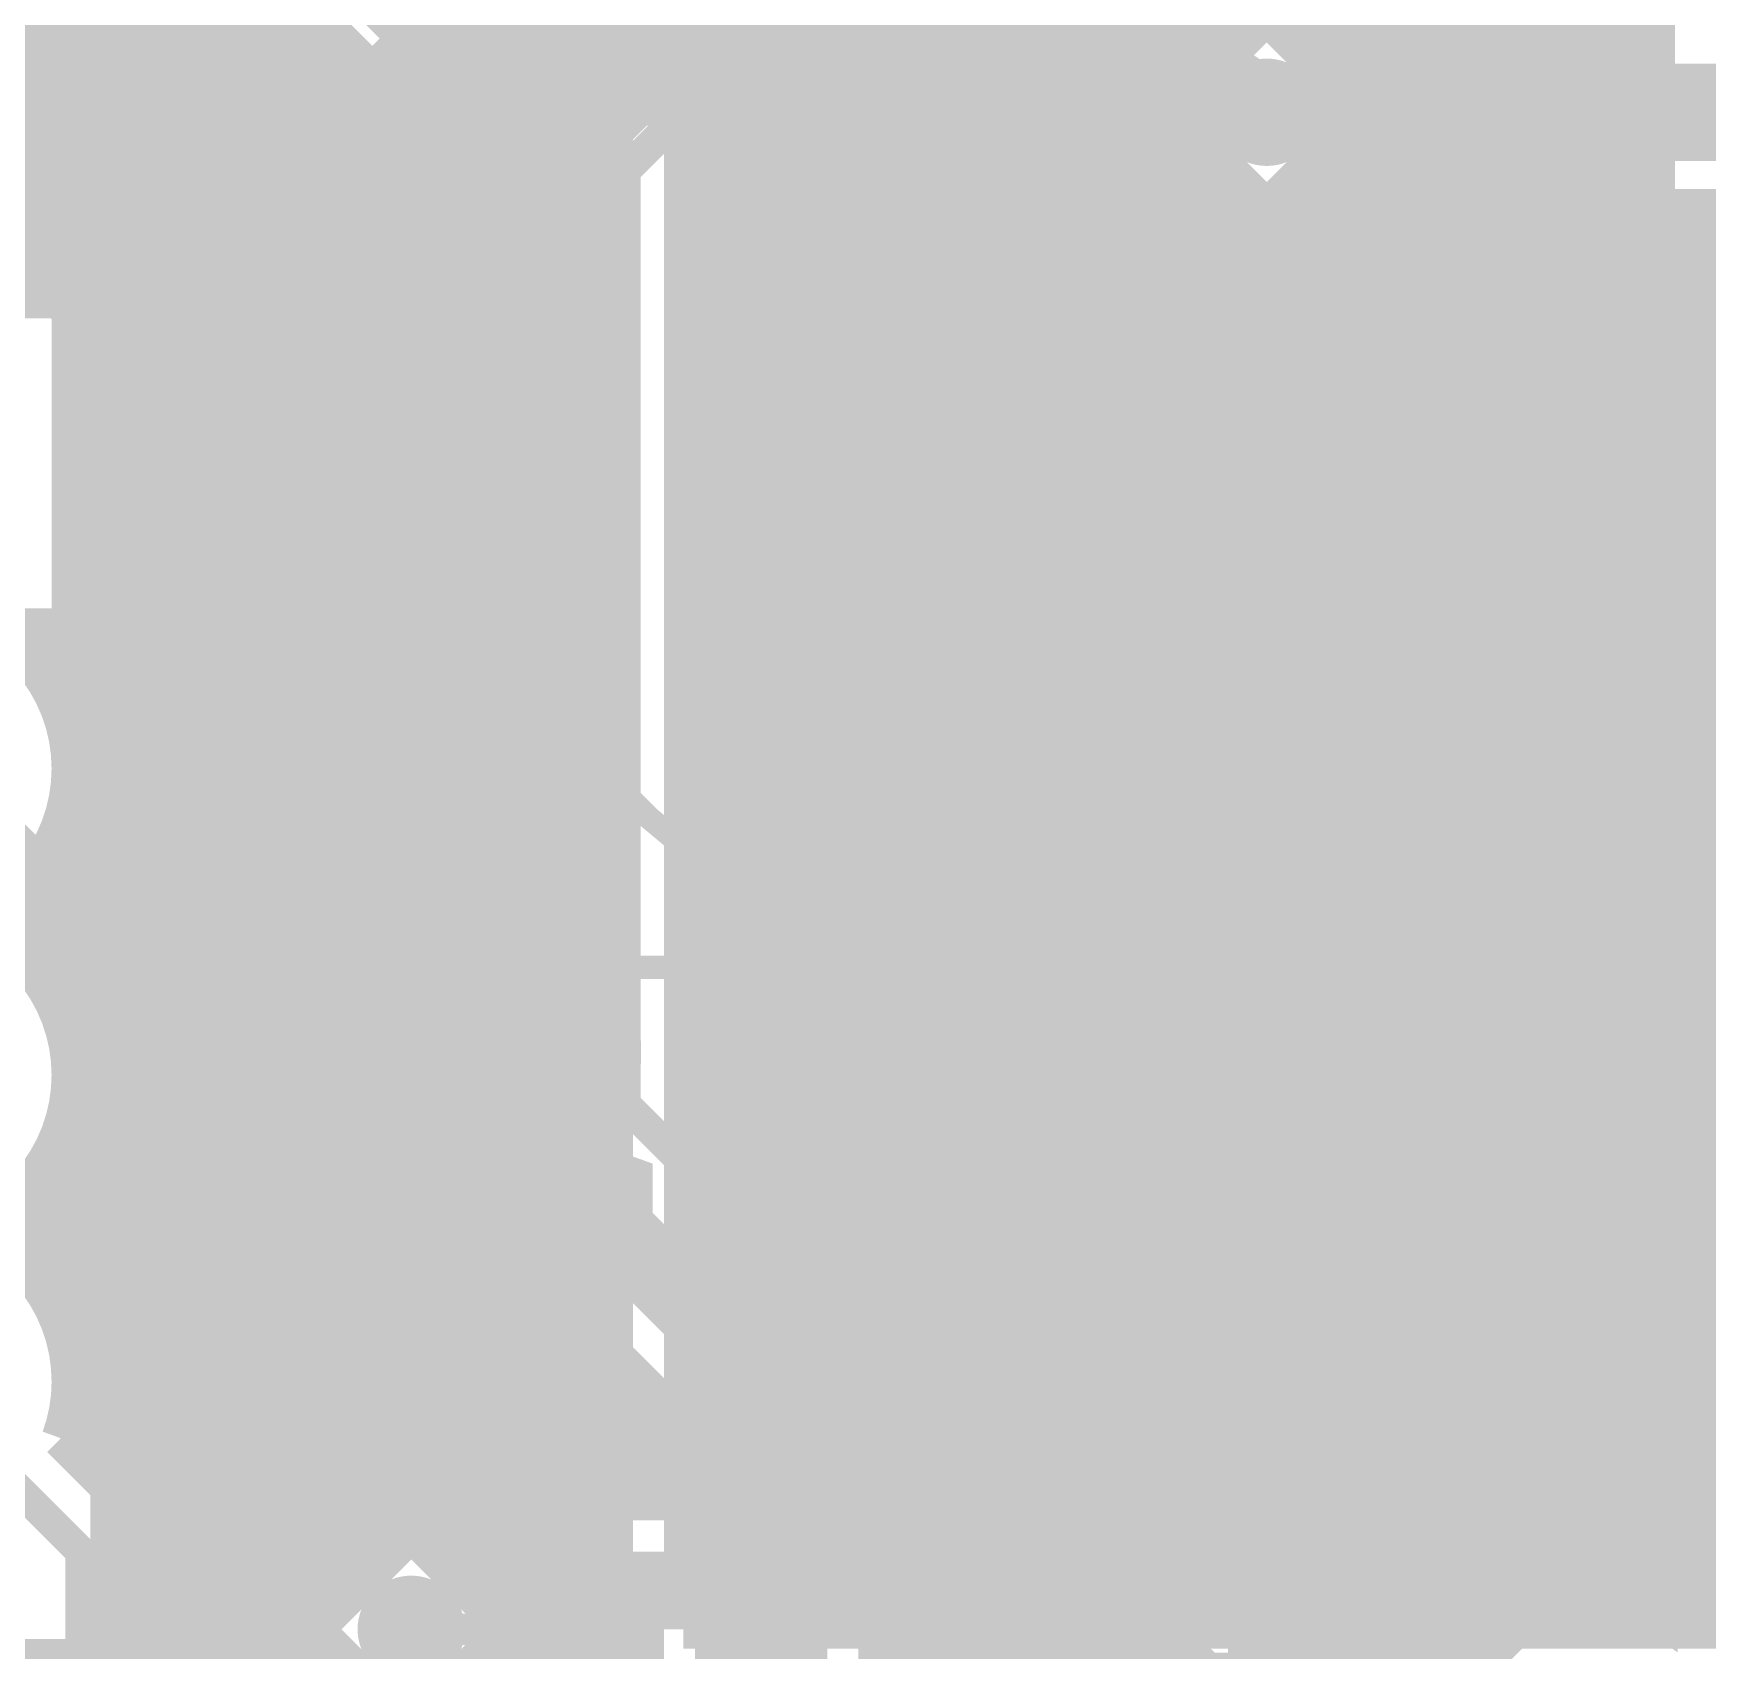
# Model space of a CAD drawing. Extents: x -3.4 to 91.7, y -66.9 to 11.1.
# Drawn here: x 16.71 to 27.64, y -12.84 to -2.28 of the extents above; entities that cross this region are included whole.
import ezdxf

# ---------------------------------------------------------------- set-up
doc = ezdxf.new("R2010")
doc.units = 0
doc.header["$MEASUREMENT"] = 0
doc.layers.get('0').update_dxf_attribs({"linetype": 'CONTINUOUS'})
for name, color, linetype in [('22-304A-0_BOT', 7, 'CONTINUOUS'), ('22-304A-0_DRD', 7, 'CONTINUOUS'), ('22-304A-0_SMB', 1, 'CONTINUOUS'), ('22-304A-0_SMT', 4, 'CONTINUOUS'), ('22-304A-0_SPT', 3, 'CONTINUOUS'), ('22-304A-0_SST', 5, 'CONTINUOUS'), ('22-304A-0_TOP', 10, 'CONTINUOUS')]:
    doc.layers.add(name, color=color, linetype=linetype)

# ---------------------------------------------------------------- blocks, each defined once
blk = doc.blocks.new('ROUND_28')
at = {"const_width": 0.35052}
blk.add_lwpolyline([(-0.17526, 0, 1), (0.17526, 0, 1)], format="xyb", close=True, dxfattribs=at)
blk = doc.blocks.new('ROUND_33')
at = {"const_width": 0.35052}
blk.add_lwpolyline([(-0.17526, 0, 1), (0.17526, 0, 1)], format="xyb", close=True, dxfattribs=at)
blk = doc.blocks.new('RECTANGLE_3')
blk.add_solid([(0.4826, 0.4064), (0.4826, -0.4064), (-0.4826, 0.4064), (-0.4826, -0.4064)])
blk = doc.blocks.new('RECTANGLE_5')
blk.add_solid([(0.8001, 1.6002), (0.8001, -1.6002), (-0.8001, 1.6002), (-0.8001, -1.6002)])
blk = doc.blocks.new('RECTANGLE_19')
blk.add_solid([(0.508, 0.635), (0.508, -0.635), (-0.508, 0.635), (-0.508, -0.635)])

msp = doc.modelspace()

# ---------------------------------------------------------------- linework, layer by layer
at = {"layer": '22-304A-0_BOT'}
for points, const_width in [([(20.4978, 3.81), (20.4978, -9.652), (20.4978, -12.7)], 0.254), ([(20.955, 3.81), (20.955, -9.652)], 0.254), ([(21.1836, 3.81), (21.1836, -12.7)], 0.254), ([(21.4122, 3.81), (21.4122, -12.7)], 0.254), ([(21.6408, 3.81), (21.6408, -12.7)], 0.254), ([(21.8694, 3.81), (21.8694, -12.7)], 0.254), ([(22.098, 3.81), (22.098, -12.7)], 0.254), ([(22.3266, 3.81), (22.3266, -12.7)], 0.254), ([(22.5552, 3.81), (22.5552, -12.7)], 0.254), ([(22.7838, 3.81), (22.7838, -12.7)], 0.254), ([(23.0124, 3.81), (23.0124, -12.7)], 0.254), ([(23.241, 3.81), (23.241, -12.7)], 0.254), ([(23.4696, 3.81), (23.4696, -12.7)], 0.254), ([(23.6982, 3.81), (23.6982, -12.7)], 0.254), ([(23.9268, 3.81), (23.9268, -12.7)], 0.254), ([(24.1554, 3.81), (24.1554, -2.49174)], 0.254), ([(24.384, 3.81), (24.384, -2.23012)], 0.254), ([(20.2692, -1.37922), (20.2692, -24.13)], 0.254), ([(20.0406, -1.6129), (20.0406, -24.13)], 0.254), ([(19.812, -1.8415), (19.812, -12.45616)], 0.254), ([(24.765, -2.794), (28.321, -2.794), (28.956, -2.159), (29.972, -2.159), (33.655, -2.159)], 0.635), ([(24.765, -2.794), (28.321, -2.794), (28.956, -2.159), (29.972, -2.159)], 0.635), ([(19.5834, -2.0701), (19.5834, -12.1539)], 0.254), ([(20.4978, -2.1844), (19.54276, -2.1844)], 0.254), ([(24.46274, -2.1844), (20.955, -2.1844)], 0.254), ([(20.4978, -2.413), (19.37512, -2.413)], 0.254), ([(24.20112, -2.413), (20.955, -2.413)], 0.254), ([(18.57502, -2.4892), (14.3383, -2.4892)], 0.254), ([(18.57502, -2.4892), (14.3383, -2.4892)], 0.254), ([(16.6116, -2.4892), (16.6116, -4.0005)], 0.254), ([(16.8402, -2.4892), (16.8402, -4.0005)], 0.254), ([(17.0688, -2.4892), (17.0688, -11.6332)], 0.254), ([(17.2974, -2.4892), (17.2974, -11.85926)], 0.254), ([(17.526, -2.4892), (17.526, -17.16786)], 0.254), ([(17.7546, -2.4892), (17.7546, -17.39646)], 0.254), ([(17.9832, -2.4892), (17.9832, -17.62506)], 0.254), ([(18.2118, -2.4892), (18.2118, -17.85366)], 0.254), ([(18.4404, -2.4892), (18.4404, -18.14068)], 0.254), ([(19.3548, -2.43078), (19.3548, -12.04214)], 0.254), ([(20.4978, -2.6416), (14.1859, -2.6416)], 0.254), ([(18.669, -2.53492), (18.669, -12.24788)], 0.254), ([(18.8976, -2.58318), (18.8976, -12.08024)], 0.254), ([(19.1262, -2.5527), (19.1262, -12.02182)], 0.254), ([(24.10206, -2.6416), (20.955, -2.6416)], 0.254), ([(20.4978, -2.8702), (13.9573, -2.8702)], 0.254), ([(24.08936, -2.8702), (20.955, -2.8702)], 0.254), ([(20.4978, -3.0988), (13.7287, -3.0988)], 0.254), ([(24.15794, -3.0988), (20.955, -3.0988)], 0.254), ([(24.1554, -3.09372), (24.1554, -12.7)], 0.254), ([(20.4978, -3.3274), (13.5001, -3.3274)], 0.254), ([(24.34336, -3.3274), (20.955, -3.3274)], 0.254), ([(24.384, -3.35788), (24.384, -12.7)], 0.254), ([(24.6126, -3.45694), (24.6126, -12.7)], 0.254), ([(24.8412, -3.46964), (24.8412, -12.7)], 0.254), ([(28.321, -3.4417), (24.97074, -3.4417)], 0.254), ([(25.0698, -3.4417), (25.0698, -12.7)], 0.254), ([(25.2984, -3.4417), (25.2984, -12.7)], 0.254), ([(25.527, -3.4417), (25.527, -12.7)], 0.254), ([(25.7556, -3.4417), (25.7556, -12.7)], 0.254), ([(25.9842, -3.4417), (25.9842, -12.7)], 0.254), ([(26.2128, -3.4417), (26.2128, -12.7)], 0.254), ([(26.4414, -3.4417), (26.4414, -12.7)], 0.254), ([(26.67, -3.4417), (26.67, -12.7)], 0.254), ([(26.8986, -3.4417), (26.8986, -12.7)], 0.254), ([(27.1272, -3.4417), (27.1272, -12.7)], 0.254), ([(27.3558, -3.4417), (27.3558, -12.7)], 0.254), ([(27.5844, -3.4417), (27.5844, -12.7)], 0.254), ([(20.4978, -3.556), (13.2715, -3.556)], 0.254), ([(35.306, -3.556), (20.955, -3.556)], 0.254), ([(20.4978, -3.7846), (13.0429, -3.7846)], 0.254), ([(35.306, -3.7846), (20.955, -3.7846)], 0.254), ([(20.4978, -4.0132), (12.8143, -4.0132)], 0.254), ([(16.9545, -4.0005), (14.7955, -4.0005)], 0.254), ([(16.9545, -4.0005), (16.9545, -6.1595)], 0.254), ([(35.306, -4.0132), (20.955, -4.0132)], 0.254), ([(20.4978, -4.2418), (16.9545, -4.2418)], 0.254), ([(35.306, -4.2418), (20.955, -4.2418)], 0.254), ([(20.4978, -4.4704), (16.9545, -4.4704)], 0.254), ([(35.306, -4.4704), (20.955, -4.4704)], 0.254), ([(20.4978, -4.699), (16.9545, -4.699)], 0.254), ([(35.306, -4.699), (20.955, -4.699)], 0.254), ([(20.4978, -4.9276), (16.9545, -4.9276)], 0.254), ([(35.306, -4.9276), (20.955, -4.9276)], 0.254), ([(20.4978, -5.1562), (16.9545, -5.1562)], 0.254), ([(35.306, -5.1562), (20.955, -5.1562)], 0.254), ([(20.4978, -5.3848), (16.9545, -5.3848)], 0.254), ([(35.306, -5.3848), (20.955, -5.3848)], 0.254), ([(20.4978, -5.6134), (16.9545, -5.6134)], 0.254), ([(35.306, -5.6134), (20.955, -5.6134)], 0.254), ([(20.4978, -5.842), (16.9545, -5.842)], 0.254), ([(35.306, -5.842), (20.955, -5.842)], 0.254), ([(20.4978, -6.0706), (16.9545, -6.0706)], 0.254), ([(35.306, -6.0706), (20.955, -6.0706)], 0.254), ([(16.9545, -6.1595), (16.43888, -6.1595)], 0.254), ([(16.6116, -6.1595), (16.6116, -6.28904)], 0.254), ([(16.8402, -6.1595), (16.8402, -6.59638)], 0.254), ([(20.4978, -6.2992), (16.61922, -6.2992)], 0.254), ([(35.306, -6.2992), (20.955, -6.2992)], 0.254), ([(20.4978, -6.5278), (16.8021, -6.5278)], 0.254), ([(35.306, -6.5278), (20.955, -6.5278)], 0.254), ([(20.4978, -6.7564), (16.9037, -6.7564)], 0.254), ([(35.306, -6.7564), (20.955, -6.7564)], 0.254), ([(20.4978, -6.985), (16.94942, -6.985)], 0.254), ([(35.306, -6.985), (20.955, -6.985)], 0.254), ([(20.4978, -7.2136), (16.94688, -7.2136)], 0.254), ([(35.306, -7.2136), (20.955, -7.2136)], 0.254), ([(20.4978, -7.4422), (16.891, -7.4422)], 0.254), ([(35.306, -7.4422), (20.955, -7.4422)], 0.254), ([(16.8402, -7.56158), (16.8402, -8.5979)], 0.254), ([(20.4978, -7.6708), (16.7767, -7.6708)], 0.254), ([(35.306, -7.6708), (20.955, -7.6708)], 0.254), ([(16.6116, -7.86892), (16.6116, -8.29056)], 0.254), ([(20.4978, -7.8994), (16.57604, -7.8994)], 0.254), ([(35.306, -7.8994), (20.955, -7.8994)], 0.254), ([(20.4978, -8.128), (16.383, -8.128)], 0.254), ([(35.306, -8.128), (20.955, -8.128)], 0.254), ([(20.4978, -8.3566), (16.6751, -8.3566)], 0.254), ([(35.306, -8.3566), (20.955, -8.3566)], 0.254), ([(20.4978, -8.5852), (16.83258, -8.5852)], 0.254), ([(35.306, -8.5852), (20.955, -8.5852)], 0.254), ([(20.4978, -8.8138), (16.92148, -8.8138)], 0.254), ([(35.306, -8.8138), (20.955, -8.8138)], 0.254), ([(20.4978, -9.0424), (16.9545, -9.0424)], 0.254), ([(35.306, -9.0424), (20.955, -9.0424)], 0.254), ([(20.4978, -9.271), (16.93672, -9.271)], 0.254), ([(35.306, -9.271), (20.955, -9.271)], 0.254), ([(20.4978, -9.4996), (16.86814, -9.4996)], 0.254), ([(35.306, -9.4996), (20.955, -9.4996)], 0.254), ([(16.8402, -9.5631), (16.8402, -10.59688)], 0.254), ([(20.4978, -9.7282), (16.7386, -9.7282)], 0.254), ([(20.955, -9.652), (20.955, -12.7)], 0.254), ([(35.306, -9.7282), (20.955, -9.7282)], 0.254), ([(20.4978, -9.9568), (16.50492, -9.9568)], 0.254), ([(16.6116, -9.87044), (16.6116, -10.28954)], 0.254), ([(35.306, -9.9568), (20.955, -9.9568)], 0.254), ([(20.4978, -10.1854), (16.47952, -10.1854)], 0.254), ([(35.306, -10.1854), (20.955, -10.1854)], 0.254), ([(20.4978, -10.414), (16.72336, -10.414)], 0.254), ([(35.306, -10.414), (20.955, -10.414)], 0.254), ([(20.4978, -10.6426), (16.86052, -10.6426)], 0.254), ([(35.306, -10.6426), (20.955, -10.6426)], 0.254), ([(20.4978, -10.8712), (16.93418, -10.8712)], 0.254), ([(35.306, -10.8712), (20.955, -10.8712)], 0.254), ([(15.875, -11.07948), (15.90548, -11.07948), (17.018, -12.192), (17.018, -17.272), (18.034, -18.288), (18.034, -22.479), (16.256, -24.257), (15.494, -24.257), (13.589, -22.352), (11.43, -22.352)], 0.2032), ([(20.4978, -11.0998), (16.9545, -11.0998)], 0.254), ([(35.306, -11.0998), (20.955, -11.0998)], 0.254), ([(20.4978, -11.3284), (16.92402, -11.3284)], 0.254), ([(35.306, -11.3284), (20.955, -11.3284)], 0.254), ([(16.88846, -11.45286), (17.31772, -11.88212)], 0.254), ([(20.4978, -11.557), (16.9926, -11.557)], 0.254), ([(35.306, -11.557), (20.955, -11.557)], 0.254), ([(20.4978, -11.7856), (17.2212, -11.7856)], 0.254), ([(35.306, -11.7856), (20.955, -11.7856)], 0.254), ([(20.4978, -12.0142), (17.4117, -12.0142)], 0.254), ([(35.306, -12.0142), (20.955, -12.0142)], 0.254), ([(17.4498, -12.192), (17.4498, -17.09166)], 0.254), ([(18.67408, -12.2428), (17.4498, -12.2428)], 0.254), ([(20.4978, -12.2428), (19.67992, -12.2428)], 0.254), ([(35.306, -12.2428), (20.955, -12.2428)], 0.254), ([(18.53692, -12.4714), (17.4498, -12.4714)], 0.254), ([(20.4978, -12.4714), (19.81708, -12.4714)], 0.254), ([(35.306, -12.4714), (20.955, -12.4714)], 0.254), ([(18.49628, -12.7), (17.4498, -12.7)], 0.254), ([(20.4978, -12.7), (19.85772, -12.7)], 0.254), ([(20.4978, -12.7), (20.4978, -24.13)], 0.254), ([(35.306, -12.7), (20.955, -12.7)], 0.254), ([(19.177, -21.971), (19.177, -12.7)], 0.2032), ([(18.53692, -12.9286), (17.4498, -12.9286)], 0.254), ([(19.812, -12.9413), (19.812, -21.72716)], 0.254), ([(20.55876, -12.9286), (19.81708, -12.9286)], 0.254)]:
    msp.add_lwpolyline(points, dxfattribs=dict(at, const_width=const_width))
at = {"layer": '22-304A-0_BOT', "const_width": 0.254}
for points in [[(18.923, -2.58572, 0.3428838), (19.58086, -2.07264)], [(24.765, -2.11328, 0.4142136), (24.08428, -2.794)], [(18.57502, -2.4892, 0.1351175), (18.923, -2.58498)], [(24.08428, -2.794, 0.4142136), (24.765, -3.47472)], [(24.765, -3.47472, 0.0770437), (24.97108, -3.44278)], [(16.9545, -7.07898, 0.2608576), (16.43934, -6.15874)], [(16.2814, -8.07974, 0.3052455), (16.9545, -7.07898)], [(16.9545, -9.0805, 0.3052457), (16.2814, -8.07974)], [(16.2814, -10.08126, 0.3052455), (16.9545, -9.0805)], [(16.9545, -11.07948, 0.3050042), (16.2814, -10.08126)], [(16.88846, -11.45286, 0.0884774), (16.95505, -11.07948)], [(17.4498, -12.192, 0.1989132), (17.32333, -11.88667)], [(17.4498, -12.192, 0.1989132), (17.32333, -11.88667)], [(19.177, -12.01928, 0.4142136), (18.49628, -12.7)], [(19.85772, -12.7, 0.4142136), (19.177, -12.01928)], [(18.49628, -12.7, 0.2244667), (18.74497, -13.22605)], [(19.6088, -13.22578, 0.2244669), (19.85736, -12.7)], [(20.4978, -12.7, 0.4142136), (20.955, -13.1572)]]:
    msp.add_lwpolyline(points, format="xyb", dxfattribs=at)
at = {"layer": '22-304A-0_DRD', "const_width": 0.254}
for points in [[(18.288, -1.905), (18.923, -2.54)], [(18.923, -2.54), (19.558, -1.905)], [(24.765, -2.159), (24.13, -2.794)], [(24.765, -2.159), (24.13, -2.794)], [(25.4, -2.794), (24.765, -2.159)], [(25.4, -2.794), (24.765, -2.159)], [(24.13, -2.794), (24.765, -3.429)], [(24.13, -2.794), (24.765, -3.429)], [(24.765, -3.429), (25.4, -2.794)], [(24.765, -3.429), (25.4, -2.794)], [(24.384, -3.175), (23.749, -3.81)], [(25.019, -3.81), (24.384, -3.175)], [(25.781, -3.175), (25.146, -3.81)], [(26.416, -3.81), (25.781, -3.175)], [(23.749, -3.81), (24.384, -4.445)], [(24.384, -4.445), (25.019, -3.81)], [(25.146, -3.81), (25.781, -4.445)], [(25.781, -4.445), (26.416, -3.81)], [(21.717, -4.572), (21.082, -5.207)], [(22.352, -5.207), (21.717, -4.572)], [(22.987, -4.572), (22.352, -5.207)], [(23.622, -5.207), (22.987, -4.572)], [(24.384, -4.572), (23.749, -5.207)], [(25.019, -5.207), (24.384, -4.572)], [(26.289, -4.572), (25.654, -5.207)], [(26.924, -5.207), (26.289, -4.572)], [(21.082, -5.207), (21.717, -5.842)], [(21.717, -5.842), (22.352, -5.207)], [(22.352, -5.207), (22.987, -5.842)], [(22.987, -5.842), (23.622, -5.207)], [(23.749, -5.207), (24.384, -5.842)], [(24.384, -5.842), (25.019, -5.207)], [(25.654, -5.207), (26.289, -5.842)], [(26.289, -5.842), (26.924, -5.207)], [(24.384, -5.842), (23.749, -6.477)], [(25.019, -6.477), (24.384, -5.842)], [(26.289, -5.842), (25.654, -6.477)], [(26.924, -6.477), (26.289, -5.842)], [(28.321, -5.842), (27.686, -6.477)], [(23.749, -6.477), (24.384, -7.112)], [(24.384, -7.112), (25.019, -6.477)], [(25.654, -6.477), (26.289, -7.112)], [(26.289, -7.112), (26.924, -6.477)], [(27.686, -6.477), (28.321, -7.112)], [(24.384, -6.985), (23.749, -7.62)], [(25.019, -7.62), (24.384, -6.985)], [(26.289, -6.985), (25.654, -7.62)], [(26.924, -7.62), (26.289, -6.985)], [(28.321, -6.985), (27.686, -7.62)], [(23.749, -7.62), (24.384, -8.255)], [(24.384, -8.255), (25.019, -7.62)], [(25.654, -7.62), (26.289, -8.255)], [(26.289, -8.255), (26.924, -7.62)], [(27.686, -7.62), (28.321, -8.255)], [(24.384, -8.128), (23.749, -8.763)], [(25.019, -8.763), (24.384, -8.128)], [(26.289, -8.128), (25.654, -8.763)], [(26.924, -8.763), (26.289, -8.128)], [(28.321, -8.128), (27.686, -8.763)], [(23.749, -8.763), (24.384, -9.398)], [(24.384, -9.398), (25.019, -8.763)], [(25.654, -8.763), (26.289, -9.398)], [(26.289, -9.398), (26.924, -8.763)], [(27.686, -8.763), (28.321, -9.398)], [(19.177, -12.065), (18.542, -12.7)], [(19.812, -12.7), (19.177, -12.065)], [(18.542, -12.7), (19.177, -13.335)], [(19.177, -13.335), (19.812, -12.7)]]:
    msp.add_lwpolyline(points, dxfattribs=at)
at = {"layer": '22-304A-0_SMB', "const_width": 0.254}
for points in [[(21.336, 3.302), (21.336, -12.319)], [(21.4376, 3.302), (21.4376, -12.319)], [(21.6662, 3.302), (21.6662, -12.319)], [(21.8948, 3.302), (21.8948, -12.319)], [(22.1234, 3.302), (22.1234, -12.319)], [(22.352, 3.302), (22.352, -12.319)], [(22.5806, 3.302), (22.5806, -12.319)], [(22.8092, 3.302), (22.8092, -12.319)], [(23.0378, 3.302), (23.0378, -12.319)], [(23.2664, 3.302), (23.2664, -12.319)], [(23.495, 3.302), (23.495, -12.319)], [(34.925, 3.302), (34.925, -1.27), (28.575, -1.27), (27.94, -1.905), (23.622, -1.905), (23.622, -3.937)], [(23.622, -2.159), (21.336, -2.159)], [(23.622, -2.3876), (21.336, -2.3876)], [(23.622, -2.6162), (21.336, -2.6162)], [(23.622, -2.8448), (21.336, -2.8448)], [(23.622, -3.0734), (21.336, -3.0734)], [(34.925, -3.175), (34.925, -12.319), (21.336, -12.319)], [(23.622, -3.302), (21.336, -3.302)], [(23.622, -3.5306), (21.336, -3.5306)], [(23.622, -3.7592), (21.336, -3.7592)], [(28.956, -3.937), (23.622, -3.937)], [(23.7236, -3.937), (23.7236, -12.319)], [(23.9522, -3.937), (23.9522, -12.319)], [(24.1808, -3.937), (24.1808, -12.319)], [(24.4094, -3.937), (24.4094, -12.319)], [(24.638, -3.937), (24.638, -12.319)], [(24.8666, -3.937), (24.8666, -12.319)], [(25.0952, -3.937), (25.0952, -12.319)], [(25.3238, -3.937), (25.3238, -12.319)], [(25.5524, -3.937), (25.5524, -12.319)], [(25.781, -3.937), (25.781, -12.319)], [(26.0096, -3.937), (26.0096, -12.319)], [(26.2382, -3.937), (26.2382, -12.319)], [(26.4668, -3.937), (26.4668, -12.319)], [(26.6954, -3.937), (26.6954, -12.319)], [(26.924, -3.937), (26.924, -12.319)], [(27.1526, -3.937), (27.1526, -12.319)], [(27.3812, -3.937), (27.3812, -12.319)], [(27.6098, -3.937), (27.6098, -12.319)], [(34.925, -3.9878), (21.336, -3.9878)], [(34.925, -4.2164), (21.336, -4.2164)], [(34.925, -4.445), (21.336, -4.445)], [(34.925, -4.6736), (21.336, -4.6736)], [(34.925, -4.9022), (21.336, -4.9022)], [(34.925, -5.1308), (21.336, -5.1308)], [(34.925, -5.3594), (21.336, -5.3594)], [(34.925, -5.588), (21.336, -5.588)], [(34.925, -5.8166), (21.336, -5.8166)], [(34.925, -6.0452), (21.336, -6.0452)], [(34.925, -6.2738), (21.336, -6.2738)], [(34.925, -6.5024), (21.336, -6.5024)], [(34.925, -6.731), (21.336, -6.731)], [(34.925, -6.9596), (21.336, -6.9596)], [(34.925, -7.1882), (21.336, -7.1882)], [(34.925, -7.4168), (21.336, -7.4168)], [(34.925, -7.6454), (21.336, -7.6454)], [(34.925, -7.874), (21.336, -7.874)], [(34.925, -8.1026), (21.336, -8.1026)], [(34.925, -8.3312), (21.336, -8.3312)], [(34.925, -8.5598), (21.336, -8.5598)], [(34.925, -8.7884), (21.336, -8.7884)], [(34.925, -9.017), (21.336, -9.017)], [(34.925, -9.2456), (21.336, -9.2456)], [(34.925, -9.4742), (21.336, -9.4742)], [(34.925, -9.7028), (21.336, -9.7028)], [(34.925, -9.9314), (21.336, -9.9314)], [(34.925, -10.16), (21.336, -10.16)], [(34.925, -10.3886), (21.336, -10.3886)], [(34.925, -10.6172), (21.336, -10.6172)], [(34.925, -10.8458), (21.336, -10.8458)], [(34.925, -11.0744), (21.336, -11.0744)], [(34.925, -11.303), (21.336, -11.303)], [(34.925, -11.5316), (21.336, -11.5316)], [(34.925, -11.7602), (21.336, -11.7602)], [(34.925, -11.9888), (21.336, -11.9888)], [(34.925, -12.2174), (21.336, -12.2174)]]:
    msp.add_lwpolyline(points, dxfattribs=at)
at = {"layer": '22-304A-0_SMT', "const_width": 0.254}
for points in [[(39.497, 8.001), (40.513, 6.985), (40.513, -9.144), (21.463, -9.144)], [(25.781, 1.524), (25.781, -3.81)], [(25.908, 1.524), (25.908, -9.144)], [(26.1366, 1.524), (26.1366, -9.144)], [(26.3652, 1.524), (26.3652, -9.144)], [(26.5938, 1.524), (26.5938, -9.144)], [(26.8224, 1.524), (26.8224, -9.144)], [(27.051, 1.524), (27.051, -9.144)], [(27.178, 1.524), (27.178, -5.969)], [(27.178, -2.1844), (25.781, -2.1844)], [(27.178, -2.413), (25.781, -2.413)], [(27.178, -2.6416), (25.781, -2.6416)], [(27.178, -2.8702), (25.781, -2.8702)], [(27.178, -3.0988), (25.781, -3.0988)], [(27.178, -3.3274), (25.781, -3.3274)], [(27.178, -3.556), (25.781, -3.556)], [(24.384, -3.81), (24.384, -5.207)], [(25.781, -3.81), (24.384, -3.81)], [(24.5364, -3.81), (24.5364, -9.144)], [(24.765, -3.81), (24.765, -9.144)], [(24.9936, -3.81), (24.9936, -9.144)], [(25.2222, -3.81), (25.2222, -9.144)], [(25.4508, -3.81), (25.4508, -9.144)], [(25.6794, -3.81), (25.6794, -9.144)], [(27.178, -3.7846), (25.781, -3.7846)], [(27.178, -4.0132), (24.384, -4.0132)], [(27.178, -4.2418), (24.384, -4.2418)], [(27.178, -4.4704), (24.384, -4.4704)], [(27.178, -4.699), (24.384, -4.699)], [(27.178, -4.9276), (24.384, -4.9276)], [(27.178, -5.1562), (24.384, -5.1562)], [(21.463, -5.207), (21.463, -9.144)], [(24.384, -5.207), (21.463, -5.207)], [(21.5646, -5.207), (21.5646, -9.144)], [(21.7932, -5.207), (21.7932, -9.144)], [(22.0218, -5.207), (22.0218, -9.144)], [(22.2504, -5.207), (22.2504, -9.144)], [(22.479, -5.207), (22.479, -9.144)], [(22.7076, -5.207), (22.7076, -9.144)], [(22.9362, -5.207), (22.9362, -9.144)], [(23.1648, -5.207), (23.1648, -9.144)], [(23.3934, -5.207), (23.3934, -9.144)], [(23.622, -5.207), (23.622, -9.144)], [(23.8506, -5.207), (23.8506, -9.144)], [(24.0792, -5.207), (24.0792, -9.144)], [(24.3078, -5.207), (24.3078, -9.144)], [(27.178, -5.3848), (21.463, -5.3848)], [(27.178, -5.6134), (21.463, -5.6134)], [(27.178, -5.842), (21.463, -5.842)], [(36.83, -5.969), (27.178, -5.969)], [(27.2796, -5.969), (27.2796, -9.144)], [(27.5082, -5.969), (27.5082, -9.144)], [(27.7368, -5.969), (27.7368, -9.144)], [(40.513, -6.0706), (21.463, -6.0706)], [(40.513, -6.2992), (21.463, -6.2992)], [(40.513, -6.5278), (21.463, -6.5278)], [(40.513, -6.7564), (21.463, -6.7564)], [(40.513, -6.985), (21.463, -6.985)], [(40.513, -7.2136), (21.463, -7.2136)], [(40.513, -7.4422), (21.463, -7.4422)], [(40.513, -7.6708), (21.463, -7.6708)], [(40.513, -7.8994), (21.463, -7.8994)], [(40.513, -8.128), (21.463, -8.128)], [(40.513, -8.3566), (21.463, -8.3566)], [(40.513, -8.5852), (21.463, -8.5852)], [(40.513, -8.8138), (21.463, -8.8138)], [(40.513, -9.0424), (21.463, -9.0424)]]:
    msp.add_lwpolyline(points, dxfattribs=at)
at = {"layer": '22-304A-0_SST'}
for points, const_width in [([(21.73224, -2.07264), (21.73224, -1.78308), (20.86102, -1.78308), (19.56308, -3.08102), (19.56308, -8.37692), (21.7424, -8.37692), (21.7424, -8.03656)], 0.1524), ([(23.95728, -2.0828), (23.95728, -1.78308), (24.85898, -1.78308), (26.15692, -3.08102), (26.15692, -8.37692), (23.98776, -8.37692), (23.98776, -8.06704)], 0.1524), ([(16.57604, -24.67864), (16.87576, -24.67864), (17.87398, -24.67864), (17.87398, -2.88036), (16.87576, -2.88036), (16.87576, -2.97942), (16.87576, -3.18008)], 0.1524), ([(16.87576, -2.88036), (16.57604, -2.88036)], 0.1524), ([(16.57604, -2.97942), (16.78686, -3.19278), (16.57604, -3.27914), (14.2748, -3.27914)], 0.1524), ([(16.78686, -3.19278), (16.87576, -2.97942)], 0.1524), ([(35.97402, -3.39598), (27.52598, -3.39598), (27.52598, -8.92048), (27.8511, -9.2456), (27.52598, -9.57072), (27.52598, -11.5189), (27.8511, -11.84402), (35.97402, -11.84402), (35.97402, -3.39598)], 0.20066), ([(20.34032, -8.8138), (20.34032, -9.28878), (19.66214, -9.05256), (19.66214, -8.93318), (20.67814, -8.93318)], 0.1524), ([(20.5105, -9.652), (20.67814, -9.71296), (20.67814, -10.06856), (20.5105, -10.12698), (19.83232, -10.12698), (19.66214, -10.06856), (19.66214, -9.71296), (19.83232, -9.652)], 0.1524), ([(26.89606, -10.07872), (26.89606, -9.72312), (27.06624, -9.66216), (27.23642, -9.66216), (27.40406, -9.72312), (27.40406, -10.07872), (27.23642, -10.13714), (27.06624, -10.13714), (26.38806, -9.90092)], 0.1524), ([(24.3205, -12.8905), (24.3205, -9.9695), (22.6822, -9.9695), (22.6822, -12.8905), (24.3205, -12.8905)], 0.1524), ([(26.2255, -12.8905), (26.2255, -9.9695), (24.5872, -9.9695), (24.5872, -12.8905), (26.2255, -12.8905)], 0.1524), ([(19.3548, -10.07618), (19.3548, -10.55116), (18.67662, -10.07618), (18.50898, -10.07618), (18.3388, -10.13714), (18.3388, -10.49274), (18.50898, -10.55116)], 0.1524), ([(22.15642, -10.64514), (22.32406, -10.58672), (22.32406, -10.23112), (22.15642, -10.17016), (21.81606, -10.17016), (21.64842, -10.28954), (21.64842, -10.64514), (21.30806, -10.64514), (21.30806, -10.17016)], 0.1524), ([(27.23642, -10.50036), (27.40406, -10.56132), (27.40406, -10.91692), (27.23642, -10.97534), (26.55824, -10.97534), (26.38806, -10.91692), (26.38806, -10.56132), (26.55824, -10.50036)], 0.1524), ([(19.18462, -11.38936), (19.3548, -11.33094), (19.3548, -11.09218), (19.18462, -11.03376), (19.01698, -10.91438), (18.50898, -10.91438), (18.3388, -10.97534), (18.3388, -11.33094), (18.50898, -11.38936), (19.18462, -11.38936)], 0.1524), ([(19.01698, -11.15314), (19.3548, -10.91438)], 0.1524), ([(22.15642, -11.00836), (22.32406, -11.06932), (22.32406, -11.42492), (22.15642, -11.48334), (21.47824, -11.48334), (21.30806, -11.42492), (21.30806, -11.06932), (21.47824, -11.00836)], 0.1524), ([(27.2034, -11.86688), (27.37358, -11.7475), (27.37358, -11.51128), (27.2034, -11.3919), (27.03576, -11.3919), (26.6954, -11.63066), (26.35758, -11.3919), (26.35758, -11.86688)], 0.1524), ([(18.288, -16.256), (22.352, -16.256), (22.352, -11.684), (20.574, -11.684), (20.32, -11.938), (20.066, -11.684), (18.288, -11.684), (18.288, -16.256)], 0.1524), ([(27.37358, -12.2301), (27.37358, -12.70508), (26.6954, -12.2301), (26.52776, -12.2301), (26.35758, -12.29106), (26.35758, -12.64666), (26.52776, -12.70508)], 0.1524)]:
    msp.add_lwpolyline(points, dxfattribs=dict(at, const_width=const_width))
at = {"layer": '22-304A-0_SST', "const_width": 0.1524}
for points in [[(22.86, -1.9304, 0.4142136), (19.7104, -5.08)], [(26.0096, -5.08, 0.4142136), (22.86, -1.9304)], [(16.57604, -3.4798, 0.4142136), (16.87576, -3.18008)], [(19.7104, -5.08, 0.4142136), (22.86, -8.2296)], [(22.86, -8.2296, 0.4142136), (26.0096, -5.08)]]:
    msp.add_lwpolyline(points, format="xyb", dxfattribs=at)
at = {"layer": '22-304A-0_TOP'}
for points, const_width in [([(25.654, 2.794), (25.654, -9.525)], 0.254), ([(25.8826, 2.794), (25.8826, -9.525)], 0.254), ([(26.1112, 2.794), (26.1112, -9.525)], 0.254), ([(26.3398, 2.794), (26.3398, -9.525)], 0.254), ([(26.5684, 2.794), (26.5684, -9.525)], 0.254), ([(26.797, 2.794), (26.797, -9.525)], 0.254), ([(27.0256, 2.794), (27.0256, -9.525)], 0.254), ([(27.2542, 2.794), (27.2542, -9.47166)], 0.254), ([(27.305, 2.794), (27.305, -5.715)], 0.254), ([(18.415, 0.5588), (18.669, 0.3048), (18.669, -0.381), (21.082, -2.794), (22.987, -2.794)], 0.635), ([(22.86, -2.58064), (22.987, -2.70764), (22.987, -2.794), (21.082, -2.794), (18.669, -0.381), (18.669, 0.3048), (18.415, 0.5588)], 0.635), ([(17.1196, 0.6477), (17.1196, -3.68046)], 0.254), ([(17.3482, 0.6477), (17.3482, -3.9116)], 0.254), ([(17.5768, 0.57404), (17.5768, -7.31266)], 0.254), ([(28.17622, -4.56946), (26.66746, -4.56946), (26.543, -4.445), (26.543, 0.635)], 0.2032), ([(28.17622, -4.56946), (26.66746, -4.56946), (26.543, -4.445), (26.543, 0.635)], 0.2032), ([(28.17622, -4.56946), (26.66746, -4.56946), (26.543, -4.445), (26.543, 0.635)], 0.2032), ([(25.4254, 0.4572), (25.4254, -2.63144)], 0.254), ([(25.1968, -0.0127), (25.1968, -2.26822)], 0.254), ([(17.8054, -0.1778), (17.8054, -7.54126)], 0.254), ([(10.16, -0.3302), (10.16, -0.381), (11.049, -1.27), (12.827, -1.27), (15.494, -3.937), (16.764, -3.937), (17.018, -4.191), (17.018, -7.366), (18.288, -8.636), (18.288, -14.097), (19.304, -15.113)], 0.2032), ([(18.034, -0.508), (18.034, -7.76986)], 0.254), ([(16.6624, -1.6637), (16.6624, -3.5052)], 0.254), ([(16.891, -1.6637), (16.891, -3.52298)], 0.254), ([(24.13, -19.6088), (24.0538, -19.6088), (22.352, -17.907), (22.352, -11.938), (19.939, -9.525), (19.939, -2.921), (18.923, -1.905)], 0.508), ([(18.2626, -2.06502), (18.2626, -7.99846)], 0.254), ([(18.35912, -2.286), (14.4526, -2.286)], 0.254), ([(27.305, -2.2098), (25.11298, -2.2098)], 0.254), ([(22.86, -2.58064), (22.987, -2.70764)], 0.635), ([(18.62074, -2.5146), (14.6812, -2.5146)], 0.254), ([(18.4912, -2.43078), (18.4912, -8.22706)], 0.254), ([(27.305, -2.4384), (25.34412, -2.4384)], 0.254), ([(18.7198, -2.5527), (18.7198, -8.636)], 0.254), ([(18.75536, -2.56286), (19.3548, -3.1623)], 0.254), ([(21.082, -2.794), (22.987, -2.794)], 0.635), ([(23.07336, -2.794), (24.765, -2.794)], 0.635), ([(23.07336, -2.794), (24.765, -2.794)], 0.635), ([(22.86, -2.58064), (22.987, -2.794), (23.07336, -2.794)], 0.2032), ([(22.987, -2.794), (22.86, -2.58064)], 0.2032), ([(22.987, -2.794), (22.86, -2.58064)], 0.2032), ([(22.987, -2.70764), (23.07336, -2.794)], 0.4318), ([(18.9357, -2.7432), (14.9098, -2.7432)], 0.254), ([(27.305, -2.667), (25.43302, -2.667)], 0.254), ([(18.9484, -2.7559), (18.9484, -12.05992)], 0.254), ([(23.495, -10.7188), (22.0218, -10.7188), (20.574, -9.271), (20.574, -3.175), (20.955, -2.794), (21.082, -2.794)], 0.2032), ([(25.4254, -2.95402), (25.4254, -9.525)], 0.254), ([(27.305, -2.8956), (25.43556, -2.8956)], 0.254), ([(19.1643, -2.9718), (15.1384, -2.9718)], 0.254), ([(19.177, -2.9845), (19.177, -12.01928)], 0.254), ([(19.3548, -3.1623), (19.3548, -9.525)], 0.254), ([(27.305, -3.1242), (25.35936, -3.1242)], 0.254), ([(19.3548, -3.2004), (15.367, -3.2004)], 0.254), ([(27.305, -3.3528), (25.15108, -3.3528)], 0.254), ([(25.1968, -3.31978), (25.1968, -9.525)], 0.254), ([(19.3548, -3.429), (15.5956, -3.429)], 0.254), ([(16.764, -3.5052), (15.6718, -3.5052)], 0.254), ([(24.55672, -3.4417), (24.003, -3.4417)], 0.254), ([(24.003, -3.4417), (24.003, -4.826)], 0.254), ([(24.55672, -3.4417), (24.003, -3.4417)], 0.254), ([(24.0538, -3.4417), (24.0538, -9.525)], 0.254), ([(24.2824, -3.4417), (24.2824, -9.525)], 0.254), ([(24.511, -3.4417), (24.511, -9.525)], 0.254), ([(24.7396, -3.47218), (24.7396, -9.525)], 0.254), ([(24.9682, -3.4417), (24.9682, -9.525)], 0.254), ([(27.305, -3.5814), (24.003, -3.5814)], 0.254), ([(17.0688, -3.6322), (17.31772, -3.87858)], 0.254), ([(19.3548, -3.6576), (17.0942, -3.6576)], 0.254), ([(27.305, -3.81), (24.003, -3.81)], 0.254), ([(19.3548, -3.8862), (17.3228, -3.8862)], 0.254), ([(27.305, -4.0386), (24.003, -4.0386)], 0.254), ([(19.3548, -4.1148), (17.44218, -4.1148)], 0.254), ([(17.4498, -4.191), (17.4498, -7.18566)], 0.254), ([(27.305, -4.2672), (24.003, -4.2672)], 0.254), ([(19.3548, -4.3434), (17.4498, -4.3434)], 0.254), ([(27.305, -4.4958), (24.003, -4.4958)], 0.254), ([(19.3548, -4.572), (17.4498, -4.572)], 0.254), ([(33.528, -7.62), (31.75, -7.62), (30.099, -7.62), (29.21, -7.62), (29.16936, -7.57936), (22.86, -7.57936), (29.16936, -7.57936), (28.17622, -6.58622), (28.17622, -4.56946)], 0.2032), ([(19.3548, -4.8006), (17.4498, -4.8006)], 0.254), ([(24.003, -4.826), (21.082, -4.826)], 0.254), ([(21.082, -4.826), (21.082, -9.16686)], 0.254), ([(21.3106, -4.826), (21.3106, -9.39546)], 0.254), ([(21.5392, -4.826), (21.5392, -9.525)], 0.254), ([(21.7678, -4.826), (21.7678, -9.525)], 0.254), ([(21.9964, -4.826), (21.9964, -9.525)], 0.254), ([(22.225, -4.826), (22.225, -9.525)], 0.254), ([(22.4536, -4.826), (22.4536, -9.525)], 0.254), ([(22.6822, -4.826), (22.6822, -9.525)], 0.254), ([(22.9108, -4.826), (22.9108, -9.525)], 0.254), ([(23.1394, -4.826), (23.1394, -9.525)], 0.254), ([(23.368, -4.826), (23.368, -9.525)], 0.254), ([(23.5966, -4.826), (23.5966, -9.525)], 0.254), ([(23.8252, -4.826), (23.8252, -9.525)], 0.254), ([(27.305, -4.7244), (24.003, -4.7244)], 0.254), ([(19.3548, -5.0292), (17.4498, -5.0292)], 0.254), ([(27.305, -4.953), (21.082, -4.953)], 0.254), ([(19.3548, -5.2578), (17.4498, -5.2578)], 0.254), ([(27.305, -5.1816), (21.082, -5.1816)], 0.254), ([(27.305, -5.4102), (21.082, -5.4102)], 0.254), ([(19.3548, -5.4864), (17.4498, -5.4864)], 0.254), ([(27.305, -5.6388), (21.082, -5.6388)], 0.254), ([(19.3548, -5.715), (17.4498, -5.715)], 0.254), ([(36.703, -5.715), (27.305, -5.715)], 0.254), ([(27.4828, -5.715), (27.4828, -9.24306)], 0.254), ([(27.7114, -5.72516), (27.7114, -9.1059)], 0.254), ([(40.513, -5.8674), (21.082, -5.8674)], 0.254), ([(19.3548, -5.9436), (17.4498, -5.9436)], 0.254), ([(40.513, -6.096), (21.082, -6.096)], 0.254), ([(19.3548, -6.1722), (17.4498, -6.1722)], 0.254), ([(40.513, -6.3246), (21.082, -6.3246)], 0.254), ([(19.3548, -6.4008), (17.4498, -6.4008)], 0.254), ([(40.513, -6.5532), (21.082, -6.5532)], 0.254), ([(19.3548, -6.6294), (17.4498, -6.6294)], 0.254), ([(40.513, -6.7818), (21.082, -6.7818)], 0.254), ([(15.875, -13.081), (17.399, -13.081), (17.399, -8.636), (15.875, -7.112), (15.875, -7.07898)], 0.635), ([(19.3548, -6.858), (17.4498, -6.858)], 0.254), ([(40.513, -7.0104), (21.082, -7.0104)], 0.254), ([(19.3548, -7.0866), (17.4498, -7.0866)], 0.254), ([(17.4498, -7.18566), (18.58772, -8.32358)], 0.254), ([(19.3548, -7.3152), (17.5768, -7.3152)], 0.254), ([(40.513, -7.239), (21.082, -7.239)], 0.254), ([(19.3548, -7.5438), (17.8054, -7.5438)], 0.254), ([(40.513, -7.4676), (21.082, -7.4676)], 0.254), ([(19.3548, -7.7724), (18.034, -7.7724)], 0.254), ([(40.513, -7.6962), (21.082, -7.6962)], 0.254), ([(40.513, -7.9248), (21.082, -7.9248)], 0.254), ([(19.3548, -8.001), (18.2626, -8.001)], 0.254), ([(40.513, -8.1534), (21.082, -8.1534)], 0.254), ([(19.3548, -8.2296), (18.4912, -8.2296)], 0.254), ([(40.513, -8.382), (21.082, -8.382)], 0.254), ([(19.3548, -8.4582), (18.6817, -8.4582)], 0.254), ([(18.7198, -8.636), (18.7198, -12.19708)], 0.254), ([(40.513, -8.6106), (21.082, -8.6106)], 0.254), ([(19.3548, -8.6868), (18.7198, -8.6868)], 0.254), ([(40.513, -8.8392), (21.082, -8.8392)], 0.254), ([(19.3548, -8.9154), (18.7198, -8.9154)], 0.254), ([(40.513, -9.0678), (21.082, -9.0678)], 0.254), ([(19.3548, -9.144), (18.7198, -9.144)], 0.254), ([(21.082, -9.16686), (21.4376, -9.525)], 0.254), ([(27.42946, -9.2964), (21.209, -9.2964)], 0.254), ([(27.5082, -9.2202), (27.20086, -9.525)], 0.254), ([(19.3548, -9.3726), (18.7198, -9.3726)], 0.254), ([(27.20086, -9.525), (21.4376, -9.525)], 0.254), ([(19.35988, -9.6012), (18.7198, -9.6012)], 0.254), ([(28.82392, -10.67054), (28.82392, -9.779), (28.56992, -9.525), (27.813, -9.525), (26.543, -10.795), (25.4762, -10.795), (25.4, -10.7188)], 0.2032), ([(19.44116, -9.8298), (18.7198, -9.8298)], 0.254), ([(19.4056, -9.76376), (19.4056, -12.05992)], 0.254), ([(19.53006, -9.94156), (21.7678, -12.1793)], 0.254), ([(19.6469, -10.0584), (18.7198, -10.0584)], 0.254), ([(19.6342, -10.0457), (19.6342, -11.8618)], 0.254), ([(19.8755, -10.287), (18.7198, -10.287)], 0.254), ([(19.8628, -10.2743), (19.8628, -11.8618)], 0.254), ([(20.0914, -10.5029), (20.0914, -11.8618)], 0.254), ([(20.1041, -10.5156), (18.7198, -10.5156)], 0.254), ([(20.32, -10.7315), (20.32, -11.8618)], 0.254), ([(23.495, -12.1412), (23.5712, -12.1412), (24.384, -12.954), (26.162, -12.954), (26.416, -12.7), (28.321, -12.7), (29.47416, -11.54684), (29.47416, -10.67054)], 0.2032), ([(28.17622, -10.67054), (26.65222, -12.1412), (25.4, -12.1412)], 0.2032), ([(20.3327, -10.7442), (18.7198, -10.7442)], 0.254), ([(20.5613, -10.9728), (18.7198, -10.9728)], 0.254), ([(20.5486, -10.9601), (20.5486, -11.8618)], 0.254), ([(20.7899, -11.2014), (18.7198, -11.2014)], 0.254), ([(20.7772, -11.1887), (20.7772, -11.8618)], 0.254), ([(21.0185, -11.43), (18.7198, -11.43)], 0.254), ([(21.0058, -11.4173), (21.0058, -11.8618)], 0.254), ([(21.2471, -11.6586), (18.7198, -11.6586)], 0.254), ([(21.2344, -11.6459), (21.2344, -14.1478)], 0.254), ([(19.4818, -11.8872), (18.7198, -11.8872)], 0.254), ([(21.1582, -11.8618), (19.4818, -11.8618)], 0.254), ([(19.4818, -11.8618), (19.4818, -12.09294)], 0.254), ([(21.1582, -11.8618), (21.1582, -13.7922)], 0.254), ([(21.4757, -11.8872), (21.1582, -11.8872)], 0.254), ([(21.463, -11.8745), (21.463, -14.1478)], 0.254), ([(18.82902, -12.1158), (18.7198, -12.1158)], 0.254), ([(21.7043, -12.1158), (21.1582, -12.1158)], 0.254), ([(21.6916, -12.1031), (21.6916, -14.1478)], 0.254), ([(21.7678, -12.1793), (21.7678, -14.1478)], 0.254), ([(21.7678, -12.3444), (21.1582, -12.3444)], 0.254), ([(21.7678, -12.573), (21.1582, -12.573)], 0.254), ([(19.177, -12.7), (20.193, -12.7), (20.32, -12.827)], 0.2032), ([(21.7678, -12.8016), (21.1582, -12.8016)], 0.254), ([(15.875, -17.07896), (17.399, -17.07896), (17.399, -13.081), (15.875, -13.081)], 0.635)]:
    msp.add_lwpolyline(points, dxfattribs=dict(at, const_width=const_width))
at = {"layer": '22-304A-0_TOP', "const_width": 0.254}
for points in [[(18.24228, -1.905, 0.3428838), (18.75536, -2.56286)], [(25.44572, -2.794, 0.4142136), (24.765, -2.11328)], [(24.765, -3.47472, 0.4142136), (25.44572, -2.794)], [(17.0688, -3.6322, 0.1989124), (16.764, -3.50595)], [(24.55672, -3.4417, 0.0779385), (24.765, -3.47436)], [(17.4498, -4.191, 0.1989132), (17.32333, -3.88567)], [(17.4498, -4.191, 0.1989132), (17.32333, -3.88567)], [(18.7198, -8.636, 0.1989132), (18.59333, -8.33067)], [(18.7198, -8.636, 0.1989132), (18.59333, -8.33067)], [(27.813, -9.0932, 0.1989124), (27.50767, -9.21967)], [(19.3548, -9.525, 0.1981122), (19.52464, -9.93682)], [(19.3548, -9.525, 0.1981122), (19.52464, -9.93682)], [(19.177, -12.01928, 0.1865746), (18.7191, -12.19631)], [(19.4818, -12.09294, 0.1168576), (19.177, -12.02072)]]:
    msp.add_lwpolyline(points, format="xyb", dxfattribs=at)

# ---------------------------------------------------------------- block references
at = {"layer": '22-304A-0_BOT'}
for name, p in [('ROUND_33', (24.765, -2.794)), ('ROUND_28', (24.384, -3.81)), ('ROUND_28', (25.781, -3.81)), ('ROUND_28', (21.717, -5.207)), ('ROUND_28', (22.987, -5.207)), ('ROUND_28', (24.384, -5.207)), ('ROUND_28', (26.289, -5.207)), ('ROUND_28', (24.384, -6.477)), ('ROUND_28', (26.289, -6.477)), ('ROUND_28', (24.384, -7.62)), ('ROUND_28', (26.289, -7.62)), ('ROUND_28', (24.384, -8.763)), ('ROUND_28', (26.289, -8.763)), ('ROUND_33', (19.177, -12.7))]:
    msp.add_blockref(name, p, dxfattribs=at)
at = {"layer": '22-304A-0_SMT'}
for name, p in [('RECTANGLE_5', (22.86, -2.58064)), ('RECTANGLE_5', (22.86, -7.57936)), ('RECTANGLE_3', (23.495, -10.7188)), ('RECTANGLE_3', (25.4, -10.7188)), ('RECTANGLE_3', (23.495, -12.1412)), ('RECTANGLE_3', (25.4, -12.1412)), ('RECTANGLE_19', (20.32, -12.827))]:
    msp.add_blockref(name, p, dxfattribs=at)
at = {"layer": '22-304A-0_SPT'}
for name, p in [('RECTANGLE_5', (22.86, -2.58064)), ('RECTANGLE_5', (22.86, -7.57936)), ('RECTANGLE_3', (23.495, -10.7188)), ('RECTANGLE_3', (25.4, -10.7188)), ('RECTANGLE_3', (23.495, -12.1412)), ('RECTANGLE_3', (25.4, -12.1412)), ('RECTANGLE_19', (20.32, -12.827))]:
    msp.add_blockref(name, p, dxfattribs=at)
at = {"layer": '22-304A-0_TOP'}
for name, p in [('RECTANGLE_5', (22.86, -2.58064)), ('ROUND_33', (24.765, -2.794)), ('ROUND_28', (24.384, -3.81)), ('ROUND_28', (25.781, -3.81)), ('ROUND_28', (21.717, -5.207)), ('ROUND_28', (22.987, -5.207)), ('ROUND_28', (24.384, -5.207)), ('ROUND_28', (26.289, -5.207)), ('RECTANGLE_5', (22.86, -7.57936)), ('ROUND_28', (24.384, -6.477)), ('ROUND_28', (26.289, -6.477)), ('ROUND_28', (24.384, -7.62)), ('ROUND_28', (26.289, -7.62)), ('ROUND_28', (24.384, -8.763)), ('ROUND_28', (26.289, -8.763)), ('RECTANGLE_3', (23.495, -10.7188)), ('RECTANGLE_3', (25.4, -10.7188)), ('RECTANGLE_3', (23.495, -12.1412)), ('RECTANGLE_3', (25.4, -12.1412)), ('RECTANGLE_19', (20.32, -12.827)), ('ROUND_33', (19.177, -12.7))]:
    msp.add_blockref(name, p, dxfattribs=at)

doc.saveas('drawing.dxf')
